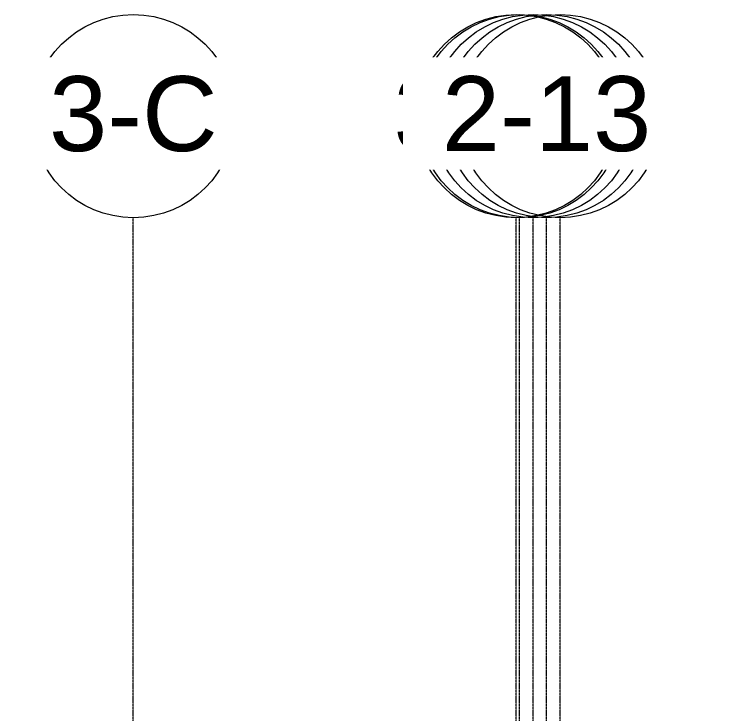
# Model space of a CAD drawing. Header units: inches. Extents: x 21954 to 47768, y -132 to 769.
# Drawn here: x 28095.8 to 28525.4, y 280.9 to 693.8 of the extents above; entities that cross this region are included whole.
import ezdxf

# ---------------------------------------------------------------- set-up
doc = ezdxf.new("R2010")
doc.units = ezdxf.units.IN
doc.header["$MEASUREMENT"] = 0
doc.linetypes.add('Grid Line 1_2_', pattern=[0.875, 0.5, -0.125, 0.125, -0.125])
doc.layers.add('S-GRID', color=1, linetype='Continuous', lineweight=9)
doc.layers.add('S-GRID-IDEN', color=1, linetype='Continuous', lineweight=9)
doc.styles.add('Arial', font='arial.ttf', dxfattribs={"height": 44.258982})

# ---------------------------------------------------------------- blocks, each defined once
blk = doc.blocks.new('Grid - Grid Head - Circle-14747-Structural - Elevation - South')
at = {"layer": 'S-GRID-IDEN'}
blk.add_circle((23085.89, 633.76), 60, dxfattribs=at)

msp = doc.modelspace()

# ---------------------------------------------------------------- linework, layer by layer
at = {"layer": 'S-GRID', "linetype": 'Grid Line 1_2_'}
for p, q in [((28166.01, -132), (28166.01, 573.76)), ((28392.26, -132), (28392.26, 573.76)), ((28394.26, -132), (28394.26, 573.76)), ((28402.26, -132), (28402.26, 573.76)), ((28402.26, -132), (28402.26, 573.76)), ((28410.26, -132), (28410.26, 573.76)), ((28410.26, -132), (28410.26, 573.76)), ((28418.26, -132), (28418.26, 573.76))]:
    msp.add_line(p, q, dxfattribs=at)

# ---------------------------------------------------------------- block references
at = {"layer": 'S-GRID-IDEN'}
for p in [(5080.12, 0), (5332.37, 0)]:
    msp.add_blockref('Grid - Grid Head - Circle-14747-Structural - Elevation - South', p, dxfattribs=at)

# ---------------------------------------------------------------- next in the draw order: texts
at = {"layer": 'S-GRID-IDEN', "char_height": 44.259, "attachment_point": 2, "line_spacing_factor": 0.938532, "style": 'Arial', "bg_fill": 3, "box_fill_scale": 1.25, "bg_fill_color": 0, "bg_fill_transparency": 0}
for s, insert, width in [('3-C', (28166, 657.36), 118.26), ('3-E.G', (28418.25, 657.36), 192.24)]:
    msp.add_mtext(s, dxfattribs=dict(at, insert=insert, width=width))

# ---------------------------------------------------------------- next in the draw order: block references
at = {"layer": 'S-GRID-IDEN'}
msp.add_blockref('Grid - Grid Head - Circle-14747-Structural - Elevation - South', (5324.37, 0), dxfattribs=at)

# ---------------------------------------------------------------- next in the draw order: texts
at = {"layer": 'S-GRID-IDEN', "insert": (28410.25, 657.36), "char_height": 44.259, "width": 114.48, "attachment_point": 2, "line_spacing_factor": 0.938532, "style": 'Arial', "bg_fill": 3, "box_fill_scale": 1.25, "bg_fill_color": 0, "bg_fill_transparency": 0}
msp.add_mtext('3-E', dxfattribs=at)

# ---------------------------------------------------------------- next in the draw order: block references
at = {"layer": 'S-GRID-IDEN'}
msp.add_blockref('Grid - Grid Head - Circle-14747-Structural - Elevation - South', (5316.37, 0), dxfattribs=at)

# ---------------------------------------------------------------- next in the draw order: texts
at = {"layer": 'S-GRID-IDEN', "insert": (28402.25, 657.36), "char_height": 44.259, "width": 147.42, "attachment_point": 2, "line_spacing_factor": 0.938532, "style": 'Arial', "bg_fill": 3, "box_fill_scale": 1.25, "bg_fill_color": 0, "bg_fill_transparency": 0}
msp.add_mtext('1-13', dxfattribs=at)

# ---------------------------------------------------------------- next in the draw order: block references
at = {"layer": 'S-GRID-IDEN'}
msp.add_blockref('Grid - Grid Head - Circle-14747-Structural - Elevation - South', (5306.37, 0), dxfattribs=at)

# ---------------------------------------------------------------- next in the draw order: texts
at = {"layer": 'S-GRID-IDEN', "insert": (28392.25, 657.36), "char_height": 44.259, "width": 225.18, "attachment_point": 2, "line_spacing_factor": 0.938532, "style": 'Arial', "bg_fill": 3, "box_fill_scale": 1.25, "bg_fill_color": 0, "bg_fill_transparency": 0}
msp.add_mtext('1-13.G', dxfattribs=at)

# ---------------------------------------------------------------- next in the draw order: block references
at = {"layer": 'S-GRID-IDEN'}
msp.add_blockref('Grid - Grid Head - Circle-14747-Structural - Elevation - South', (5308.37, 0), dxfattribs=at)

# ---------------------------------------------------------------- next in the draw order: texts
at = {"layer": 'S-GRID-IDEN', "insert": (28394.25, 657.36), "char_height": 44.259, "width": 118.26, "attachment_point": 2, "line_spacing_factor": 0.938532, "style": 'Arial', "bg_fill": 3, "box_fill_scale": 1.25, "bg_fill_color": 0, "bg_fill_transparency": 0}
msp.add_mtext('3-D', dxfattribs=at)

# ---------------------------------------------------------------- next in the draw order: block references
at = {"layer": 'S-GRID-IDEN'}
msp.add_blockref('Grid - Grid Head - Circle-14747-Structural - Elevation - South', (5316.37, 0), dxfattribs=at)

# ---------------------------------------------------------------- next in the draw order: texts
at = {"layer": 'S-GRID-IDEN', "insert": (28402.25, 657.36), "char_height": 44.259, "width": 196.02, "attachment_point": 2, "line_spacing_factor": 0.938532, "style": 'Arial', "bg_fill": 3, "box_fill_scale": 1.25, "bg_fill_color": 0, "bg_fill_transparency": 0}
msp.add_mtext('3-D.G', dxfattribs=at)

# ---------------------------------------------------------------- next in the draw order: block references
at = {"layer": 'S-GRID-IDEN'}
msp.add_blockref('Grid - Grid Head - Circle-14747-Structural - Elevation - South', (5324.37, 0), dxfattribs=at)

# ---------------------------------------------------------------- next in the draw order: texts
at = {"layer": 'S-GRID-IDEN', "insert": (28410.25, 657.36), "char_height": 44.259, "width": 147.42, "attachment_point": 2, "line_spacing_factor": 0.938532, "style": 'Arial', "bg_fill": 3, "box_fill_scale": 1.25, "bg_fill_color": 0, "bg_fill_transparency": 0}
msp.add_mtext('2-13', dxfattribs=at)

doc.saveas('drawing.dxf')
